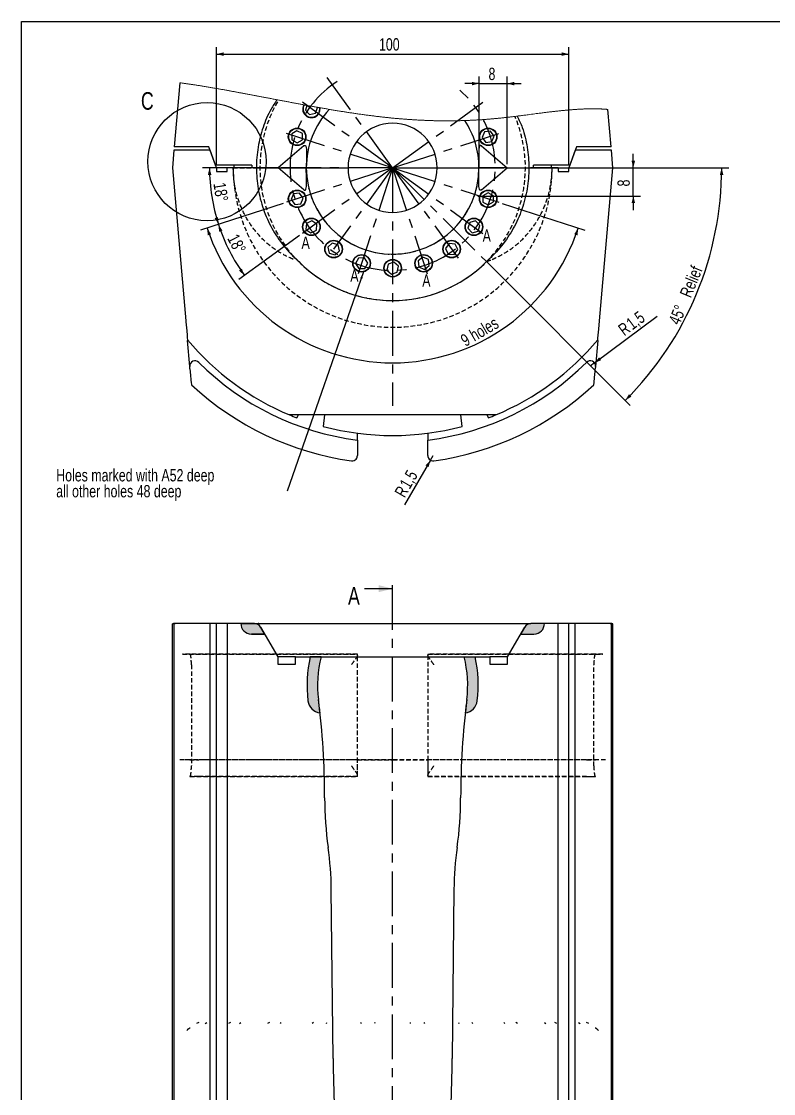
# Model space of a CAD drawing. Header units: millimetres. Extents: x 8 to 832, y 8 to 585.
# Drawn here: x 8 to 221.4, y 280.6 to 585 of the extents above; entities that cross this region are included whole.
import ezdxf

# ---------------------------------------------------------------- set-up
doc = ezdxf.new("R2010")
doc.units = ezdxf.units.MM
doc.header["$PDSIZE"] = -1
doc.linetypes.add('CENTERX2', pattern=[20.32, 12.7, -2.54, 2.54, -2.54])
doc.linetypes.add('HIDDEN', pattern=[1.905, 1.27, -0.635])
for name, color, linetype in [('CENTERLINE', 4, 'CENTERX2'), ('DETAIL', 3, 'Continuous'), ('DIMENSIONS', 2, 'Continuous'), ('HATCH', 3, 'Continuous'), ('HIDDEN', 3, 'HIDDEN'), ('TEXT', 2, 'Continuous')]:
    doc.layers.add(name, color=color, linetype=linetype)
doc.layers.add('OUTLINE', color=7, linetype='Continuous', lineweight=25)
doc.styles.add('SLDTEXTSTYLE0', font='TXT', dxfattribs={"width": 0.75})
doc.dimstyles.new('SLDDIMSTYLE0', dxfattribs={"dimtxt": 3.5, "dimasz": 2, "dimexe": 0, "dimexo": 0.0625, "dimgap": 0.875, "dimtad": 1, "dimrnd": 1e-09, "dimzin": 12, "dimdsep": 46, "dimtxsty": 'SLDTEXTSTYLE0', "dimsah": 1, "dimcen": 0.09, "dimadec": 0, "dimazin": 3, "dimtfac": 1, "dimtmove": 0, "dimatfit": 0, "dimfxl": 0, "dimfrac": 2, "dimtolj": 1, "dimtzin": 12, "dimarcsym": 0})
doc.dimstyles.new('SLDDIMSTYLE14', dxfattribs={"dimtxt": 3.5, "dimasz": 2, "dimexe": 0, "dimexo": 0.0625, "dimgap": 0.875, "dimtad": 1, "dimdec": 4, "dimzin": 12, "dimdsep": 46, "dimtxsty": 'SLDTEXTSTYLE0', "dimsah": 1, "dimcen": 0.09, "dimazin": 3, "dimtfac": 1, "dimtofl": 0, "dimtmove": 0, "dimatfit": 3, "dimfxl": 0, "dimfrac": 2, "dimtolj": 1, "dimtzin": 12, "dimarcsym": 0})
doc.dimstyles.new('SLDDIMSTYLE2', dxfattribs={"dimtxt": 3.5, "dimasz": 2, "dimexe": 0, "dimexo": 0.0625, "dimgap": 0.875, "dimtad": 1, "dimrnd": 1e-09, "dimzin": 12, "dimdsep": 46, "dimtxsty": 'SLDTEXTSTYLE0', "dimsah": 1, "dimcen": 0.09, "dimadec": 0, "dimazin": 3, "dimtfac": 1, "dimtofl": 0, "dimtmove": 0, "dimatfit": 3, "dimfxl": 0, "dimfrac": 2, "dimtolj": 1, "dimtzin": 12, "dimarcsym": 0})
doc.dimstyles.new('SLDDIMSTYLE21', dxfattribs={"dimtxt": 0.18, "dimasz": 2, "dimexe": 0, "dimexo": 0.0625, "dimgap": 0, "dimtad": 0, "dimtih": 1, "dimtoh": 1, "dimdec": 0, "dimrnd": 1e-09, "dimzin": 0, "dimdsep": 46, "dimtxsty": 'Standard', "dimsah": 1, "dimcen": 0.09, "dimadec": 0, "dimazin": 0, "dimtfac": 2, "dimtdec": 0, "dimtofl": 0, "dimtmove": 0, "dimatfit": 3, "dimfxl": 0, "dimfrac": 2, "dimtolj": 1, "dimtzin": 0, "dimarcsym": 0})
doc.dimstyles.new('SLDDIMSTYLE22', dxfattribs={"dimtxt": 3.5, "dimasz": 2, "dimexe": 0, "dimexo": 0.0625, "dimgap": 0.875, "dimtad": 1, "dimdec": 1, "dimrnd": 1e-09, "dimzin": 12, "dimdsep": 46, "dimtxsty": 'SLDTEXTSTYLE0', "dimsah": 1, "dimcen": 0, "dimadec": 0, "dimazin": 3, "dimtfac": 1, "dimtdec": 1, "dimtofl": 0, "dimtmove": 0, "dimatfit": 3, "dimfxl": 0, "dimfrac": 2, "dimtolj": 1, "dimtzin": 12, "dimarcsym": 0})

# ---------------------------------------------------------------- blocks, each defined once
blk = doc.blocks.new('SW_NOTE_0_8')
at = {"layer": 'TEXT', "color": 0, "char_height": 3.5, "attachment_point": 1, "style": 'SLDTEXTSTYLE0'}
for s, insert in [('Holes marked with A52 deep', (-65.54, 6.29)), ('all other holes 48 deep', (-65.54, 1.77))]:
    blk.add_mtext(s, dxfattribs=dict(at, insert=insert))
blk = doc.blocks.new('_D_76')
at = {"layer": 'DIMENSIONS'}
for p, q in [((80.66, 543.44), (59.36, 543.44)), ((82.26, 533.34), (62, 526.76))]:
    blk.add_line(p, q, dxfattribs=at)
blk.add_arc((113.34, 543.44), 51.98, 180, 198, dxfattribs=at)
for points in [[(61.36, 543.44), (60.9, 541.43), (61.9, 541.45)], [(63.9, 527.38), (63.8, 529.44), (62.84, 529.15)]]:
    blk.add_solid(points, dxfattribs=at)
at = {"layer": 'DIMENSIONS', "insert": (65.9, 539.49), "char_height": 3.5, "attachment_point": 1, "rotation": 279, "style": 'SLDTEXTSTYLE0'}
blk.add_mtext('18°', dxfattribs=at)
blk = doc.blocks.new('_D_77')
at = {"layer": 'DIMENSIONS'}
for p, q in [((82.26, 533.34), (62, 526.76)), ((86.9, 524.24), (69.67, 511.71))]:
    blk.add_line(p, q, dxfattribs=at)
blk.add_arc((113.34, 543.44), 51.98, 198, 216, dxfattribs=at)
for points in [[(63.9, 527.38), (64.08, 525.32), (65.03, 525.65)], [(71.28, 512.89), (70.55, 514.82), (69.73, 514.24)]]:
    blk.add_solid(points, dxfattribs=at)
at = {"layer": 'DIMENSIONS', "insert": (69.45, 525.03), "char_height": 3.5, "attachment_point": 1, "rotation": 297, "style": 'SLDTEXTSTYLE0'}
blk.add_mtext('18°', dxfattribs=at)
blk = doc.blocks.new('_D_78')
at = {"layer": 'DIMENSIONS'}
for p, q in [((82.26, 533.34), (58.79, 525.72)), ((144.41, 533.34), (167.88, 525.72))]:
    blk.add_line(p, q, dxfattribs=at)
blk.add_arc((113.34, 543.44), 55.36, 198, 342, dxfattribs=at)
for points in [[(60.69, 526.33), (60.87, 524.28), (61.81, 524.61)], [(165.98, 526.33), (164.86, 524.61), (165.8, 524.28)]]:
    blk.add_solid(points, dxfattribs=at)
at = {"layer": 'DIMENSIONS', "insert": (132.24, 495.6), "char_height": 3.5, "attachment_point": 1, "rotation": 30.263, "style": 'SLDTEXTSTYLE0'}
blk.add_mtext('9 holes', dxfattribs=at)
blk = doc.blocks.new('_D_79')
at = {"layer": 'DIMENSIONS'}
for p, q in [((145.84, 543.44), (208.71, 543.44)), ((140.68, 516.1), (180.77, 476))]:
    blk.add_line(p, q, dxfattribs=at)
blk.add_arc((113.34, 543.44), 93.37, 315, 0, dxfattribs=at)
for points in [[(206.71, 543.44), (206.19, 541.45), (207.19, 541.43)], [(179.36, 477.42), (181.11, 478.5), (180.4, 479.2)]]:
    blk.add_solid(points, dxfattribs=at)
at = {"layer": 'DIMENSIONS', "char_height": 3.5, "attachment_point": 1, "rotation": 67.5, "style": 'SLDTEXTSTYLE0'}
for s, insert in [('Relief', (194.69, 507.65)), ('45°', (191.5, 499.94))]:
    blk.add_mtext(s, dxfattribs=dict(at, insert=insert))
blk = doc.blocks.new('_D_80')
at = {"layer": 'DIMENSIONS'}
for p, q in [((181.63, 543.44), (181.63, 547.44)), ((145.84, 543.44), (183.63, 543.44)), ((181.63, 535.44), (181.63, 543.44)), ((137.49, 535.44), (183.63, 535.44)), ((181.63, 535.44), (181.63, 531.44))]:
    blk.add_line(p, q, dxfattribs=at)
for points in [[(181.63, 543.44), (182.13, 545.44), (181.13, 545.44)], [(181.63, 535.44), (181.13, 533.44), (182.13, 533.44)]]:
    blk.add_solid(points, dxfattribs=at)
at = {"layer": 'DIMENSIONS', "insert": (177.12, 538.15), "char_height": 3.5, "attachment_point": 1, "rotation": 90, "style": 'SLDTEXTSTYLE0'}
blk.add_mtext('8', dxfattribs=at)
blk = doc.blocks.new('_D_81')
at = {"layer": 'DIMENSIONS'}
for q in [(116.74, 447.72), (124.84, 461.75)]:
    blk.add_line((124.09, 460.45), q, dxfattribs=at)
blk.add_solid([(124.09, 460.45), (122.65, 458.96), (123.52, 458.46)], dxfattribs=at)
at = {"layer": 'DIMENSIONS', "char_height": 3.5, "attachment_point": 1, "rotation": 60, "style": 'SLDTEXTSTYLE0'}
for s, insert in [('1,5', (115.12, 453.76)), ('R', (113.71, 451.3))]:
    blk.add_mtext(s, dxfattribs=dict(at, insert=insert))
blk = doc.blocks.new('_D_82')
at = {"layer": 'DIMENSIONS'}
for q in [(188.38, 501.29), (169.4, 487.15)]:
    blk.add_line((170.61, 488.05), q, dxfattribs=at)
blk.add_solid([(170.61, 488.05), (172.51, 488.84), (171.91, 489.64)], dxfattribs=at)
at = {"layer": 'DIMENSIONS', "char_height": 3.5, "attachment_point": 1, "rotation": 36.6893, "style": 'SLDTEXTSTYLE0'}
for s, insert in [('1,5', (179.25, 500.07)), ('R', (176.97, 498.38))]:
    blk.add_mtext(s, dxfattribs=dict(at, insert=insert))
blk = doc.blocks.new('_D_83')
at = {"layer": 'DIMENSIONS'}
for p, q in [((63.34, 544.44), (63.34, 577.72)), ((63.34, 575.72), (163.34, 575.72)), ((163.34, 544.44), (163.34, 577.72))]:
    blk.add_line(p, q, dxfattribs=at)
for points in [[(63.34, 575.72), (65.34, 575.22), (65.34, 576.22)], [(163.34, 575.72), (161.34, 576.22), (161.34, 575.22)]]:
    blk.add_solid(points, dxfattribs=at)
at = {"layer": 'DIMENSIONS', "insert": (109.46, 580.23), "char_height": 3.5, "attachment_point": 1, "style": 'SLDTEXTSTYLE0'}
blk.add_mtext('100', dxfattribs=at)
blk = doc.blocks.new('_D_84')
at = {"layer": 'DIMENSIONS'}
for p, q in [((137.84, 544.44), (137.84, 569.35)), ((145.84, 544.44), (145.84, 569.35)), ((137.84, 567.35), (133.84, 567.35)), ((137.84, 567.35), (145.84, 567.35)), ((145.84, 567.35), (149.84, 567.35))]:
    blk.add_line(p, q, dxfattribs=at)
for points in [[(137.84, 567.35), (135.84, 567.85), (135.84, 566.85)], [(145.84, 567.35), (147.84, 566.85), (147.84, 567.85)]]:
    blk.add_solid(points, dxfattribs=at)
at = {"layer": 'DIMENSIONS', "insert": (140.54, 571.86), "char_height": 3.5, "attachment_point": 1, "style": 'SLDTEXTSTYLE0'}
blk.add_mtext('8', dxfattribs=at)

msp = doc.modelspace()

# ---------------------------------------------------------------- hatches: boundary and pattern name
at = {"layer": 'HATCH'}
h = msp.add_hatch(color=256, dxfattribs=at)
edge = h.paths.add_edge_path(flags=0)
edge.add_arc((74.09557, 412.06771), 2, 30, 90)
edge.add_line((74.09557, 414.06771), (70.25027, 414.06771))
edge.add_arc((73.25027, 414.06771), 3, 180, 270)
edge.add_line((73.25027, 411.06771), (76.98232, 411.06771))
edge.add_line((76.98232, 411.06771), (75.82762, 413.06771))
h = msp.add_hatch(color=256, dxfattribs=at)
edge = h.paths.add_edge_path(flags=0)
edge.add_arc((152.57463, 412.06771), 2, 90, 150)
edge.add_line((150.84257, 413.06771), (149.68787, 411.06771))
edge.add_line((149.68787, 411.06771), (153.41993, 411.06771))
edge.add_arc((153.41993, 414.06771), 3, 270, 360)
edge.add_line((156.41993, 414.06771), (152.57463, 414.06771))
h = msp.add_hatch(color=256, dxfattribs=at)
edge = h.paths.add_edge_path(flags=0)
edge.add_arc((93.28023, 392.64554), 4, 187.1526687, 262.1825736)
edge.add_arc((-130.4649, 364.56771), 224.5, 6.166407, 7.1526687)
edge.add_arc((124.5351, 396.56771), 32.5, 165.7499673, 187.1526687, ccw=False)
edge.add_line((93.0351, 404.56771), (89.94825, 404.56771))
edge.add_arc((124.5351, 396.56771), 35.5, 166.9764155, 187.1526687)
h = msp.add_hatch(color=256, dxfattribs=at)
edge = h.paths.add_edge_path(flags=0)
edge.add_arc((133.38996, 392.64554), 4, 277.8174264, 352.8473313)
edge.add_arc((102.1351, 396.56771), 35.5, 352.8473313, 373.0235845)
edge.add_line((136.72194, 404.56771), (133.6351, 404.56771))
edge.add_arc((102.1351, 396.56771), 32.5, -7.1526687, 14.2500327, ccw=False)
edge.add_arc((357.1351, 364.56771), 224.5, 172.8473313, 173.833593)

# ---------------------------------------------------------------- linework, layer by layer
at = {"color": 7, "linetype": 'Continuous', "lineweight": 18, "flags": 128}
msp.add_lwpolyline([(174.38419, 560.02409), (174.26929, 560.03419), (174.15418, 560.04397), (174.03885, 560.05343), (173.92332, 560.06258), (173.80758, 560.07142), (173.69163, 560.07994), (173.58212, 560.0877), (173.47242, 560.09518), (173.36255, 560.10239), (173.25249, 560.10933), (173.14226, 560.11599), (173.03185, 560.1224), (172.92126, 560.12853), (172.8105, 560.1344), (172.69956, 560.14001), (172.58845, 560.14536), (172.47916, 560.15036), (172.3697, 560.15511), (172.26007, 560.15962), (172.15028, 560.16387), (172.03833, 560.16796), (171.92622, 560.17179), (171.81394, 560.17537), (171.70149, 560.17871), (171.58888, 560.18179), (171.47812, 560.18459), (171.36721, 560.18714), (171.25614, 560.18947), (171.14492, 560.19156), (171.01231, 560.19374), (170.87949, 560.1956), (170.74646, 560.19715), (170.61321, 560.19836), (170.47976, 560.19927), (170.3461, 560.19985), (170.21831, 560.20012), (170.09035, 560.20011), (169.9622, 560.19982), (169.83386, 560.19924), (169.70535, 560.1984), (169.57665, 560.19727), (169.44778, 560.19588), (169.31872, 560.19422), (169.18334, 560.19219), (169.04776, 560.18987), (168.91199, 560.18726), (168.77603, 560.18437), (168.63989, 560.18119), (168.50356, 560.17773), (168.36705, 560.17399), (168.23037, 560.16998), (168.09349, 560.16569), (167.95645, 560.16113), (167.81922, 560.15631), (167.68183, 560.15121), (167.55212, 560.14617), (167.42227, 560.1409), (167.29226, 560.13539), (167.16211, 560.12966), (167.03181, 560.1237), (166.88086, 560.11653), (166.72972, 560.10906), (166.57839, 560.10129), (166.42687, 560.09324), (166.27517, 560.0849), (166.12328, 560.07627), (165.97121, 560.06737), (165.80372, 560.05726), (165.63602, 560.04681), (165.4681, 560.03604), (165.29998, 560.02494), (165.13165, 560.01353), (164.96313, 560.0018), (164.7944, 559.98977), (164.62547, 559.97743), (164.45635, 559.96479), (164.28703, 559.95185), (164.12056, 559.93886), (163.95391, 559.92559), (163.78708, 559.91205), (163.62009, 559.89824), (163.44988, 559.8839), (163.2795, 559.86929), (163.10894, 559.85442), (162.93822, 559.83928), (162.76734, 559.82389), (162.59934, 559.80852), (162.4312, 559.79292), (162.26291, 559.77707), (162.09447, 559.761), (161.89375, 559.74156), (161.69284, 559.72181), (161.49173, 559.70175), (161.29043, 559.68138), (161.08895, 559.66072), (160.88728, 559.63977), (160.66756, 559.61665), (160.44764, 559.59319), (160.22752, 559.56942), (160.00721, 559.54535), (159.78672, 559.52097), (159.56999, 559.49675), (159.3531, 559.47225), (159.13604, 559.44749), (158.91883, 559.42248), (158.69703, 559.3967), (158.47509, 559.37068), (158.253, 559.34441), (158.03078, 559.31792), (157.80842, 559.2912), (157.58594, 559.26428), (157.36335, 559.23715), (157.10352, 559.20525), (156.84354, 559.17311), (156.58343, 559.14072), (156.3232, 559.10812), (156.06285, 559.07531), (155.8024, 559.04231), (155.49533, 559.00318), (155.18814, 558.96383), (154.88085, 558.92428), (154.57348, 558.88454), (154.10766, 558.82405), (153.64173, 558.76329), (153.17577, 558.70233), (152.70983, 558.64125), (152.24396, 558.58014), (151.77822, 558.51907), (151.46466, 558.47801), (151.1512, 558.43703), (150.83786, 558.39616), (150.52465, 558.35543), (150.21159, 558.31484), (149.89871, 558.27444), (149.586, 558.23425), (149.29166, 558.1966), (148.99751, 558.15917), (148.70357, 558.12199), (148.43732, 558.08852), (148.17125, 558.05528), (147.90539, 558.0223), (147.63975, 557.98957), (147.37433, 557.95713), (147.16595, 557.93184), (146.95772, 557.90675), (146.74965, 557.88185), (146.54174, 557.85716), (146.334, 557.83268), (146.12642, 557.80842), (145.91903, 557.78438), (145.71181, 557.76058), (145.50479, 557.73703), (145.29795, 557.71372), (145.095, 557.69108), (144.89224, 557.66869), (144.68969, 557.64656), (144.48734, 557.62471), (144.28152, 557.60274), (144.07593, 557.58106), (143.87057, 557.55969), (143.66544, 557.53862), (143.46054, 557.51786), (143.25952, 557.49777), (143.05873, 557.47798), (142.85815, 557.45848), (142.6578, 557.43928), (142.45358, 557.41999), (142.24958, 557.401), (142.04581, 557.38232), (141.84227, 557.36393), (141.63895, 557.34586), (141.43584, 557.32808), (141.23296, 557.3106), (141.03074, 557.29347), (140.82873, 557.27662), (140.62694, 557.26008), (140.42536, 557.24383), (140.224, 557.22788), (140.02643, 557.2125), (139.82907, 557.19741), (139.63191, 557.18259), (139.43495, 557.16806), (139.23418, 557.15352), (139.03361, 557.13928), (138.83325, 557.12532), (138.63309, 557.11166), (138.43314, 557.09828), (138.23338, 557.0852), (138.03383, 557.0724), (137.83448, 557.05989), (137.63532, 557.04766), (137.43636, 557.03572), (137.23759, 557.02407), (137.03902, 557.0127), (136.84064, 557.00161), (136.64245, 556.99081), (136.46095, 556.98115), (136.2796, 556.97173), (136.09841, 556.96254), (135.91738, 556.95359), (135.73651, 556.94488), (135.55579, 556.93639), (135.35795, 556.92736), (135.16029, 556.91861), (134.96282, 556.91014), (134.76553, 556.90195), (134.56842, 556.89403), (134.375, 556.88652), (134.18175, 556.87928), (133.98868, 556.8723), (133.79577, 556.86558), (133.6057, 556.85921), (133.41579, 556.8531), (133.22605, 556.84724), (133.03646, 556.84164), (132.84703, 556.83629), (132.65776, 556.83119), (132.47945, 556.82661), (132.30128, 556.82225), (132.12324, 556.81812), (131.94534, 556.8142), (131.76758, 556.81051), (131.56934, 556.80665), (131.37127, 556.80306), (131.17336, 556.79974), (130.97562, 556.79669), (130.77804, 556.79392), (130.58061, 556.79141), (130.38335, 556.78917), (130.18625, 556.7872), (129.9893, 556.7855), (129.79251, 556.78407), (129.59587, 556.7829), (129.39939, 556.78199), (129.20305, 556.78135), (129.00687, 556.78096), (128.81084, 556.78085), (128.61495, 556.78099), (128.4099, 556.78142), (128.205, 556.78213), (128.00026, 556.78313), (127.79567, 556.7844), (127.59124, 556.78596), (127.38696, 556.7878), (127.16429, 556.79013), (126.94179, 556.79279), (126.71947, 556.79577), (126.49733, 556.79909), (126.27535, 556.80273), (126.05355, 556.8067), (125.83192, 556.811), (125.6289, 556.81522), (125.42602, 556.81971), (125.22327, 556.82447), (125.02066, 556.8295), (124.81819, 556.8348), (124.61585, 556.84037), (124.41364, 556.8462), (124.21156, 556.85229), (124.0096, 556.85865), (123.80777, 556.86527), (123.60607, 556.87216), (123.40449, 556.8793), (123.16707, 556.88806), (122.92982, 556.89717), (122.69273, 556.90664), (122.4558, 556.91647), (122.23664, 556.92588), (122.01761, 556.9356), (121.79872, 556.94561), (121.57995, 556.95593), (121.36131, 556.96654), (121.1428, 556.97745), (120.92442, 556.98866), (120.68433, 557.00133), (120.4444, 557.01435), (120.2046, 557.02773), (119.96495, 557.04146), (119.72543, 557.05553), (119.48605, 557.06996), (119.24681, 557.08473), (119.00769, 557.09984), (118.7687, 557.1153), (118.52983, 557.1311), (118.29535, 557.14695), (118.06099, 557.16312), (117.82674, 557.17962), (117.59259, 557.19644), (117.35431, 557.21389), (117.11613, 557.23168), (116.87805, 557.24979), (116.64009, 557.26823), (116.40222, 557.287), (116.1687, 557.30575), (115.93527, 557.3248), (115.70193, 557.34417), (115.46868, 557.36385), (115.23075, 557.38424), (114.99291, 557.40495), (114.75516, 557.42597), (114.51749, 557.44731), (114.27989, 557.46896), (114.04237, 557.49091), (113.80493, 557.51318), (113.55372, 557.53708), (113.30259, 557.56132), (113.05152, 557.58589), (112.80053, 557.61081), (112.54961, 557.63606), (112.29874, 557.66164), (112.06227, 557.68606), (111.82585, 557.71078), (111.58948, 557.73579), (111.35315, 557.76108), (111.11687, 557.78667), (110.88063, 557.81253), (110.64442, 557.83869), (110.40825, 557.86512), (110.17211, 557.89183), (109.93601, 557.91883), (109.70414, 557.94561), (109.4723, 557.97265), (109.24048, 557.99996), (109.00868, 558.02753), (108.74529, 558.05918), (108.48192, 558.09116), (108.21856, 558.12348), (107.95521, 558.15612), (107.69187, 558.18909), (107.42853, 558.22238), (107.1652, 558.256), (106.90185, 558.28993), (106.62596, 558.32582), (106.35006, 558.36206), (106.07414, 558.39864), (105.7982, 558.43556), (105.52223, 558.47282), (105.24623, 558.51041), (104.94511, 558.55179), (104.64394, 558.59357), (104.34271, 558.63574), (104.04144, 558.67829), (103.7401, 558.72122), (103.43869, 558.76452), (103.13721, 558.8082), (102.86078, 558.84857), (102.58429, 558.88924), (102.30772, 558.93022), (102.03107, 558.9715), (101.75434, 559.01308), (101.47753, 559.05496), (101.20062, 559.09713), (100.92362, 559.13959), (100.64652, 559.18234), (100.36931, 559.22538), (100.092, 559.26869), (99.81458, 559.3123), (99.5529, 559.35366), (99.29112, 559.39527), (99.02923, 559.43712), (98.76722, 559.47921), (98.5051, 559.52153), (98.21199, 559.56912), (97.91873, 559.61699), (97.62531, 559.66516), (97.33173, 559.71361), (97.03797, 559.76234), (96.74404, 559.81134), (96.46674, 559.8578), (96.18928, 559.9045), (95.91165, 559.95143), (95.63384, 559.99861), (95.35586, 560.04601), (95.06172, 560.09639), (94.76737, 560.14703), (94.4728, 560.19792), (94.17803, 560.24905), (93.88303, 560.30043), (93.5878, 560.35205), (93.30678, 560.40138), (93.02554, 560.45091), (92.74409, 560.50066), (92.62185, 560.52232), (92.38388, 560.56457), (92.14576, 560.60697), (91.90747, 560.64951), (91.6379, 560.69777), (91.36813, 560.7462), (91.09813, 560.79482), (90.82791, 560.84361), (90.55746, 560.89258), (90.28678, 560.94171), (90.03136, 560.98818), (89.77572, 561.03481), (89.51986, 561.08158), (89.26379, 561.12849), (89.0075, 561.17555), (88.73496, 561.22569), (88.46217, 561.27599), (88.18911, 561.32644), (88.10799, 561.34145), (87.84537, 561.39009), (87.5825, 561.43887), (87.31938, 561.48779), (87.05601, 561.53683), (86.79238, 561.58601), (86.5332, 561.63442), (86.27377, 561.68296), (86.01408, 561.73162), (85.75413, 561.78039), (85.48861, 561.83028), (85.22281, 561.88028), (84.95672, 561.9304), (84.69035, 561.98063), (84.4237, 562.03097), (84.15675, 562.08142), (83.88951, 562.13197), (83.62197, 562.18263), (83.35413, 562.23339), (83.08599, 562.28425), (82.81754, 562.33521), (82.54878, 562.38626), (82.2797, 562.4374), (82.01031, 562.48864), (81.76309, 562.53568), (81.51559, 562.5828), (81.26783, 562.62999), (81.01978, 562.67725), (80.77146, 562.72457), (80.52285, 562.77197), (80.2533, 562.82337), (79.98341, 562.87484), (79.71318, 562.92638), (79.44261, 562.97799), (79.16837, 563.03031), (78.89378, 563.08269), (78.61882, 563.13513), (78.3435, 563.18764), (78.06782, 563.24021), (77.79669, 563.2919), (77.52521, 563.34364), (77.25336, 563.39543), (76.98114, 563.44728), (76.73778, 563.4936), (76.49411, 563.53997), (76.25015, 563.58637), (76.00589, 563.63281), (75.76132, 563.67927), (75.51645, 563.72577), (75.27127, 563.7723), (75.02577, 563.81886), (74.77997, 563.86544), (74.53385, 563.91205), (74.28741, 563.95868), (74.04065, 564.00533), (73.79357, 564.05201), (73.54617, 564.0987), (73.29843, 564.14541), (73.05038, 564.19214), (72.79015, 564.2411), (72.52956, 564.29009), (72.26859, 564.33908), (72.00726, 564.38809), (71.74556, 564.43711), (71.48348, 564.48613), (71.25902, 564.52806), (71.0343, 564.57), (70.80929, 564.61194), (70.58399, 564.65388), (70.35842, 564.69582), (70.1366, 564.73701), (69.9145, 564.7782), (69.69212, 564.81939), (69.46946, 564.86057), (69.24197, 564.90259), (69.01418, 564.9446), (68.7861, 564.98661), (68.55773, 565.02861), (68.32905, 565.07059), (68.10007, 565.11257), (67.87079, 565.15454), (67.64121, 565.19649), (67.41132, 565.23843), (67.18112, 565.28036), (66.95062, 565.32227), (66.7198, 565.36416), (66.48868, 565.40604), (66.25724, 565.4479), (66.00229, 565.49392), (65.74695, 565.53991), (65.49124, 565.58588), (65.23513, 565.63182), (64.97864, 565.67773), (64.74565, 565.71934), (64.51235, 565.76091), (64.27875, 565.80244), (64.04488, 565.84391), (63.81073, 565.88532), (63.5805, 565.92592), (63.35003, 565.96645), (63.11932, 566.0069), (62.88839, 566.04725), (62.61318, 566.09517), (62.33767, 566.14294), (62.06189, 566.19055), (61.78585, 566.23799), (61.50955, 566.28524), (61.23303, 566.3323), (60.95628, 566.37915), (60.67934, 566.42577), (60.4022, 566.47216), (60.1249, 566.51831), (59.84744, 566.56419), (59.56984, 566.60981), (59.30799, 566.65256), (59.04604, 566.69505), (58.784, 566.73727), (58.5219, 566.77921), (58.25973, 566.82085), (58.02135, 566.85845), (57.78295, 566.89579), (57.54452, 566.93287), (57.3061, 566.96967), (57.06766, 567.00619), (56.82924, 567.04242), (56.59084, 567.07836), (56.37233, 567.11103), (56.15385, 567.14345), (55.93541, 567.1756), (55.71702, 567.20747), (55.49868, 567.23907), (55.28041, 567.27038), (55.0622, 567.3014), (54.84407, 567.33212), (54.62603, 567.36255), (54.40807, 567.39266), (54.19022, 567.42246), (53.97247, 567.45194), (53.76727, 567.47944), (53.56218, 567.50664), (53.35721, 567.53354), (53.15235, 567.56014), (52.94762, 567.58642)], dxfattribs=at)
at = {"color": 7, "linetype": 'Continuous', "lineweight": 0}
msp.add_point((136.49217, 535.44023), dxfattribs=at)
at = {"layer": 'CENTERLINE'}
for p, q in [((113.3351, 543.44023), (94.7181, 569.06433)), ((113.3351, 543.44023), (87.711, 562.05723)), ((113.3351, 543.44023), (138.9592, 562.05723)), ((113.3351, 543.44023), (83.21216, 553.22777)), ((113.3351, 543.44023), (143.45803, 553.22777)), ((113.3351, 543.44023), (81.66197, 543.44023)), ((113.3351, 543.44023), (83.21216, 533.6527)), ((113.3351, 543.44023), (87.711, 524.82323)), ((113.3351, 543.44023), (96.58322, 520.38325)), ((113.3351, 543.44023), (103.54756, 513.3173)), ((113.3351, 543.44023), (144.84087, 543.44023)), ((113.3351, 543.44023), (143.45803, 533.6527)), ((113.3351, 543.44023), (138.9592, 524.82323)), ((113.3351, 543.44023), (131.9521, 517.81613)), ((113.3351, 543.44023), (123.12263, 513.3173)), ((113.3351, 543.44023), (113.3351, 475.8448)), ((113.3351, 543.44023), (113.3351, 541.13682)), ((113.3351, 543.44023), (139.96827, 516.80706)), ((139.96827, 516.80706), (160.50341, 496.27192)), ((113.3351, 168.43197), (113.3351, 425.96485))]:
    msp.add_line(p, q, dxfattribs=at)
at = {"layer": 'CENTERLINE', "linetype": 'Continuous'}
msp.add_line((105.3351, 423.96485), (113.3351, 423.96485), dxfattribs=at)
at = {"layer": 'CENTERLINE'}
msp.add_arc((113.3351, 543.44023), 29.11735, 122.7808615, 49.0959538, dxfattribs=at)
msp.add_solid([(113.3351, 423.96485), (109.3351, 424.96485), (109.3351, 422.96485)], dxfattribs=at)
at = {"layer": 'DETAIL'}
msp.add_circle((60.66122, 545.20258), 16.76576, dxfattribs=at)
at = {"layer": 'HIDDEN'}
for p, q in [((68.0851, 543.44023), (74.6701, 543.44023)), ((152.0001, 543.44023), (158.5851, 543.44023)), ((53.68175, 405.36771), (103.3351, 405.36771)), ((55.82552, 405.36771), (53.68175, 405.36771)), ((103.3351, 405.36771), (55.82552, 405.36771)), ((103.3351, 370.96609), (103.3351, 405.06934)), ((123.3351, 405.36771), (172.98845, 405.36771)), ((170.84468, 405.36771), (123.3351, 405.36771)), ((123.3351, 405.06934), (123.3351, 370.96609)), ((172.98845, 405.36771), (170.84468, 405.36771)), ((56.22425, 402.36772), (56.22425, 373.66771)), ((170.44595, 373.66771), (170.44595, 402.36772)), ((55.77123, 375.36771), (52.92147, 375.36771)), ((113.3351, 375.36771), (52.92147, 375.36771)), ((55.77123, 375.36771), (58.3241, 375.36771)), ((103.3351, 375.36771), (58.3241, 375.36771)), ((103.3351, 370.66772), (103.3351, 375.36771)), ((103.3351, 375.36771), (113.3351, 375.36771)), ((173.74872, 375.36771), (113.3351, 375.36771)), ((113.3351, 375.36771), (123.3351, 375.36771)), ((123.3351, 375.36771), (123.3351, 370.66772)), ((168.3461, 375.36771), (123.3351, 375.36771)), ((168.3461, 375.36771), (170.89897, 375.36771)), ((173.74872, 375.36771), (170.89897, 375.36771)), ((58.3241, 370.66772), (55.76552, 370.66772)), ((55.82552, 370.66772), (55.77123, 370.66772)), ((55.82552, 370.66772), (103.3351, 370.66772)), ((103.3351, 370.66772), (58.3241, 370.66772)), ((168.3461, 370.66772), (123.3351, 370.66772)), ((123.3351, 370.66772), (170.84468, 370.66772)), ((168.3461, 370.66772), (170.90468, 370.66772)), ((170.89897, 370.66772), (170.84468, 370.66772)), ((58.31748, 300.79195), (57.65521, 300.54306)), ((60.13216, 300.54306), (60.61725, 300.79195)), ((67.32778, 300.79195), (66.74128, 300.54306)), ((69.87292, 300.54306), (70.2354, 300.79195)), ((78.34881, 300.79195), (77.86372, 300.54306)), ((81.51319, 300.54306), (81.73721, 300.79195)), ((90.89891, 300.79195), (90.53643, 300.54306)), ((94.54422, 300.54306), (94.62, 300.79195)), ((104.42958, 300.79195), (104.20555, 300.54306)), ((108.39651, 300.54306), (108.32073, 300.79195)), ((118.34946, 300.79195), (118.27368, 300.54306)), ((122.46464, 300.54306), (122.24062, 300.79195)), ((132.05019, 300.79195), (132.12597, 300.54306)), ((136.13376, 300.54306), (135.77129, 300.79195)), ((144.93298, 300.79195), (145.15701, 300.54306)), ((148.80647, 300.54306), (148.32139, 300.79195)), ((156.4348, 300.79195), (156.79727, 300.54306)), ((159.92892, 300.54306), (159.34242, 300.79195)), ((166.05295, 300.79195), (166.53804, 300.54306)), ((169.01499, 300.54306), (168.35271, 300.79195))]:
    msp.add_line(p, q, dxfattribs=at)
for centre, radius, start, end in [((113.3351, 543.44023), 37.665, 150.2139136, 226.8265224), ((113.3351, 543.44023), 37.665, 315, 22.5607374), ((113.3351, 543.44023), 45.25, 180.0000029, 359.9999971), ((113.3351, 543.44023), 24.5, 180.0000022, 359.9999978), ((131.25104, 542.03024), 26.68706, 289.0653447, 295.5095898), ((113.3351, 543.44024), 37.665, 225.0000049, 314.9999951)]:
    msp.add_arc(centre, radius, start, end, dxfattribs=at)
for points, knots in [([(85.06012, 517.43566), (83.58422, 518.15483), (80.62192, 519.59828), (76.83392, 522.66461), (73.67013, 526.22608), (71.1688, 530.19835), (69.3692, 534.55513), (68.27489, 539.01905), (68.14618, 542.0173), (68.0851, 543.44023)], [0, 0, 0, 0, 0.149521751, 0.300106307, 0.441283359, 0.583093878, 0.726480947, 0.870191253, 1, 1, 1, 1]), ([(141.61008, 517.43566), (143.08598, 518.15483), (146.04827, 519.59828), (149.83628, 522.66461), (153.00007, 526.22608), (155.50139, 530.19835), (157.301, 534.55513), (158.39531, 539.01905), (158.52402, 542.0173), (158.5851, 543.44023)], [0, 0, 0, 0, 0.149521745, 0.300106384, 0.441283356, 0.583093868, 0.726480932, 0.870191258, 1, 1, 1, 1]), ([(56.22425, 402.36772), (56.22391, 402.45995), (56.2227, 402.79134), (56.20469, 403.40486), (56.15272, 404.18178), (56.0527, 404.93595), (55.93559, 405.31809), (55.85325, 405.35521), (55.82552, 405.36771)], [0, 0, 0, 0, 0.04608614, 0.16557164, 0.316002901, 0.527633449, 0.840916172, 1, 1, 1, 1]), ([(103.3351, 405.06934), (103.31553, 404.9706), (103.27129, 404.74727), (102.92888, 404.18794), (102.36156, 403.3833), (101.88148, 402.72928), (101.62811, 402.37069), (101.62601, 402.36772)], [0, 0, 0, 0, 0.160339911, 0.36262841, 0.64738184, 0.997076786, 1, 1, 1, 1]), ([(103.3351, 405.06934), (103.3351, 405.1547), (103.3351, 405.32823), (103.3351, 405.35441), (103.3351, 405.36771)], [0, 0, 0, 0, 0.491895287, 1, 1, 1, 1]), ([(123.3351, 405.36771), (123.3351, 405.33818), (123.3351, 405.29899), (123.3351, 405.11471), (123.3351, 405.06934)], [0, 0, 0, 0, 0.753797238, 1, 1, 1, 1]), ([(125.04419, 402.36772), (125.04209, 402.37069), (124.78869, 402.72926), (124.30865, 403.3833), (123.74132, 404.18794), (123.39891, 404.74727), (123.35466, 404.9706), (123.3351, 405.06934)], [0, 0, 0, 0, 0.0029233564, 0.3526182733, 0.6373715477, 0.8396600299, 1, 1, 1, 1]), ([(170.84468, 405.36771), (170.79113, 405.32472), (170.69408, 405.24678), (170.57361, 404.65759), (170.49718, 403.92691), (170.45388, 403.15646), (170.44854, 402.62546), (170.44595, 402.36772)], [0, 0, 0, 0, 0.306233172, 0.555020642, 0.735761449, 0.871741701, 1, 1, 1, 1]), ([(55.82552, 370.66772), (55.87907, 370.71072), (55.97612, 370.78865), (56.09658, 371.37784), (56.17302, 372.10852), (56.21632, 372.87897), (56.22166, 373.40997), (56.22425, 373.66771)], [0, 0, 0, 0, 0.3062331786, 0.5550206047, 0.7357614157, 0.8717416986, 1, 1, 1, 1]), ([(101.62601, 373.66771), (101.62811, 373.66474), (101.88148, 373.30615), (102.36156, 372.65214), (102.92887, 371.84749), (103.27128, 371.28815), (103.31553, 371.06483), (103.3351, 370.96609)], [0, 0, 0, 0, 0.002923215, 0.352617471, 0.637372509, 0.839661075, 1, 1, 1, 1]), ([(123.3351, 370.96609), (123.35466, 371.06483), (123.39891, 371.28815), (123.74132, 371.84749), (124.30864, 372.65213), (124.78869, 373.30617), (125.04209, 373.66474), (125.04419, 373.66771)], [0, 0, 0, 0, 0.160338984, 0.362627533, 0.647382416, 0.997076643, 1, 1, 1, 1]), ([(170.44595, 373.66771), (170.44628, 373.57547), (170.44749, 373.24409), (170.46551, 372.63057), (170.51748, 371.85365), (170.61749, 371.09948), (170.73459, 370.71734), (170.81694, 370.68022), (170.84468, 370.66772)], [0, 0, 0, 0, 0.046086752, 0.165571651, 0.316002934, 0.527633376, 0.840916076, 1, 1, 1, 1]), ([(103.3351, 370.66772), (103.3351, 370.69725), (103.3351, 370.73643), (103.3351, 370.92072), (103.3351, 370.96609)], [0, 0, 0, 0, 0.7537955396, 1, 1, 1, 1]), ([(123.3351, 370.96609), (123.3351, 370.88073), (123.3351, 370.7072), (123.3351, 370.68102), (123.3351, 370.66772)], [0, 0, 0, 0, 0.4918957478, 1, 1, 1, 1]), ([(55.8565, 299.20449), (55.63472, 299.10478), (55.30508, 298.95657), (55.03637, 298.64157), (54.94844, 298.5385)], [0, 0, 0, 0, 0.6727875923, 1, 1, 1, 1]), ([(171.72175, 298.5385), (171.67047, 298.60003), (171.44299, 298.87298), (171.12685, 299.09535), (170.86028, 299.18825), (170.8137, 299.20449)], [0, 0, 0, 0, 0.193675522, 0.859119033, 1, 1, 1, 1])]:
    msp.add_open_spline(points, degree=3, knots=knots, dxfattribs=at)
at = {"layer": 'OUTLINE'}
for p, q in [((8, 585), (832, 585)), ((8, 8), (8, 585)), ((52.94762, 567.58642), (51.36003, 549.44023)), ((89.0075, 561.17555), (88.59226, 559.79476)), ((91.46516, 558.9308), (91.96397, 560.58947)), ((91.96397, 560.58947), (91.90747, 560.64951)), ((88.59226, 559.79476), (89.77931, 558.53344)), ((89.77931, 558.53344), (91.46516, 558.9308)), ((175.31016, 549.44023), (174.38419, 560.02409)), ((86.19182, 553.97885), (84.71127, 553.07998)), ((87.71054, 553.14608), (86.19182, 553.97885)), ((84.71127, 553.07998), (84.74943, 551.34835)), ((84.74943, 551.34835), (86.26815, 550.51559)), ((86.26815, 550.51559), (87.7487, 551.41445)), ((87.7487, 551.41445), (87.71054, 553.14608)), ((139.39151, 553.6257), (138.72205, 552.02826)), ((138.72205, 552.02826), (139.77075, 550.64977)), ((141.10966, 553.84466), (139.39151, 553.6257)), ((142.15837, 552.46618), (141.10966, 553.84466)), ((141.48891, 550.86873), (142.15837, 552.46618)), ((51.27254, 548.44023), (50.8351, 543.44023)), ((61.51525, 548.44023), (51.27254, 548.44023)), ((61.15128, 549.44023), (51.36003, 549.44023)), ((63.04392, 544.24023), (61.15128, 549.44023)), ((63.3351, 543.44023), (61.51525, 548.44023)), ((88.08762, 549.6503), (80.8351, 543.44023)), ((138.58257, 549.6503), (145.8351, 543.44023)), ((139.77075, 550.64977), (141.48891, 550.86873)), ((165.15495, 548.44023), (163.3351, 543.44023)), ((165.51892, 549.44023), (163.62628, 544.24023)), ((175.39765, 548.44023), (165.15495, 548.44023)), ((175.31016, 549.44023), (165.51892, 549.44023)), ((175.8351, 543.44023), (175.39765, 548.44023)), ((50.8351, 543.44023), (54.63142, 500.04809)), ((73.3351, 544.24023), (63.04392, 544.24023)), ((63.3351, 543.44023), (63.3351, 542.44023)), ((63.3351, 542.44023), (66.3351, 542.44023)), ((66.3351, 542.44023), (66.3351, 543.44023)), ((74.1701, 543.44023), (66.3351, 543.44023)), ((68.3351, 543.44023), (68.3351, 544.24023)), ((73.3351, 544.24023), (73.3351, 543.44023)), ((74.1701, 543.44023), (73.3351, 543.44023)), ((74.1701, 543.44023), (74.6701, 543.44023)), ((74.6701, 543.44023), (80.8351, 543.44023)), ((88.08762, 537.23017), (80.8351, 543.44023)), ((80.8351, 543.44023), (88.8351, 543.44023)), ((88.8351, 543.44023), (100.6851, 543.44023)), ((125.9851, 543.44023), (137.8351, 543.44023)), ((145.8351, 543.44023), (137.8351, 543.44023)), ((138.58257, 537.23017), (145.8351, 543.44023)), ((145.8351, 543.44023), (152.0001, 543.44023)), ((152.0001, 543.44023), (152.5001, 543.44023)), ((160.3351, 543.44023), (152.5001, 543.44023)), ((153.3351, 543.44023), (152.5001, 543.44023)), ((163.62628, 544.24023), (153.3351, 544.24023)), ((153.3351, 543.44023), (153.3351, 544.24023)), ((158.3351, 544.24023), (158.3351, 543.44023)), ((160.3351, 543.44023), (160.3351, 542.44023)), ((160.3351, 542.44023), (163.3351, 542.44023)), ((163.3351, 542.44023), (163.3351, 543.44023)), ((172.03878, 500.04809), (175.8351, 543.44023)), ((85.18128, 536.01173), (84.51183, 534.41429)), ((86.89944, 536.23069), (85.18128, 536.01173)), ((87.94814, 534.85221), (86.89944, 536.23069)), ((140.40204, 536.36488), (138.92149, 535.46601)), ((141.92076, 535.53211), (140.40204, 536.36488)), ((84.51183, 534.41429), (85.56053, 533.0358)), ((85.56053, 533.0358), (87.27869, 533.25476)), ((87.27869, 533.25476), (87.94814, 534.85221)), ((138.92149, 535.46601), (138.95965, 533.73438)), ((138.95965, 533.73438), (140.47837, 532.90162)), ((140.47837, 532.90162), (141.95893, 533.80048)), ((141.95893, 533.80048), (141.92076, 535.53211)), ((88.85476, 527.6753), (88.71171, 525.94917)), ((90.42116, 528.41449), (88.85476, 527.6753)), ((91.84451, 527.42754), (90.42116, 528.41449)), ((91.70146, 525.7014), (91.84451, 527.42754)), ((135.20503, 527.94967), (134.70623, 526.291)), ((136.89089, 528.34702), (135.20503, 527.94967)), ((138.07794, 527.08571), (136.89089, 528.34702)), ((137.57913, 525.42704), (138.07794, 527.08571)), ((88.71171, 525.94917), (90.13506, 524.96222)), ((90.13506, 524.96222), (91.70146, 525.7014)), ((134.70623, 526.291), (135.89328, 525.02968)), ((135.89328, 525.02968), (137.57913, 525.42704)), ((96.18586, 522.0691), (94.92455, 520.88206)), ((94.92455, 520.88206), (95.3219, 519.1962)), ((97.84453, 521.5703), (96.18586, 522.0691)), ((98.24189, 519.88444), (97.84453, 521.5703)), ((129.34779, 521.94965), (128.36084, 520.5263)), ((128.36084, 520.5263), (129.10003, 518.9599)), ((131.07393, 521.8066), (129.34779, 521.94965)), ((131.81311, 520.2402), (131.07393, 521.8066)), ((95.3219, 519.1962), (96.98057, 518.69739)), ((96.98057, 518.69739), (98.24189, 519.88444)), ((103.62925, 517.81568), (102.79648, 516.29696)), ((105.36088, 517.85384), (103.62925, 517.81568)), ((106.25974, 516.37329), (105.36088, 517.85384)), ((121.92312, 518.05328), (120.54464, 517.00457)), ((123.52057, 517.38382), (121.92312, 518.05328)), ((129.10003, 518.9599), (130.82616, 518.81685)), ((130.82616, 518.81685), (131.81311, 520.2402)), ((102.79648, 516.29696), (103.69535, 514.8164)), ((103.69535, 514.8164), (105.42698, 514.85457)), ((105.42698, 514.85457), (106.25974, 516.37329)), ((112.02271, 516.07056), (111.70001, 514.36883)), ((113.65779, 516.64196), (112.02271, 516.07056)), ((114.97018, 515.51163), (113.65779, 516.64196)), ((114.64749, 513.80991), (114.97018, 515.51163)), ((120.54464, 517.00457), (120.7636, 515.28642)), ((120.7636, 515.28642), (122.36104, 514.61697)), ((122.36104, 514.61697), (123.73953, 515.66567)), ((123.73953, 515.66567), (123.52057, 517.38382)), ((111.70001, 514.36883), (113.0124, 513.23851)), ((113.0124, 513.23851), (114.64749, 513.80991)), ((55.77123, 487.02003), (55.12356, 494.42286)), ((171.54664, 494.42286), (170.89897, 487.02003)), ((55.82552, 486.39947), (55.77123, 487.02003)), ((170.89897, 487.02003), (170.84468, 486.39947)), ((93.13665, 473.29023), (84.0951, 473.29023)), ((86.13795, 472.47323), (86.60965, 473.29023)), ((133.53355, 473.29023), (93.13665, 473.29023)), ((93.96624, 473.29023), (93.62469, 470.04064)), ((133.0455, 470.04064), (132.70396, 473.29023)), ((142.5751, 473.29023), (133.53355, 473.29023)), ((140.06055, 473.29023), (140.53224, 472.47323)), ((103.3351, 466.13433), (103.3351, 468.101)), ((103.3351, 466.13433), (103.3351, 463.05989)), ((123.3351, 468.101), (123.3351, 466.13433)), ((123.3351, 463.05989), (123.3351, 466.13433)), ((103.3351, 463.05989), (103.3351, 461.74568)), ((123.3351, 461.74568), (123.3351, 463.05989)), ((50.8351, 414.01687), (51.27254, 414.05128)), ((50.8351, 180.11771), (50.8351, 414.01687)), ((51.27254, 414.05128), (51.27254, 180.11771)), ((51.3851, 414.06771), (51.5872, 414.06771)), ((61.51525, 414.06771), (51.5872, 414.06771)), ((61.51525, 180.11771), (61.51525, 414.06771)), ((63.3351, 414.06771), (61.51525, 414.06771)), ((63.3351, 180.11771), (63.3351, 414.06771)), ((66.3351, 414.06771), (63.3351, 414.06771)), ((66.3351, 414.06771), (66.3351, 180.11771)), ((74.09557, 414.06771), (66.3351, 414.06771)), ((70.25027, 414.06771), (74.09557, 414.06771)), ((74.09557, 414.06771), (70.25027, 414.06771)), ((74.09557, 414.06771), (152.57463, 414.06771)), ((156.41993, 414.06771), (152.57463, 414.06771)), ((160.3351, 414.06771), (152.57463, 414.06771)), ((156.41993, 414.06771), (152.57463, 414.06771)), ((160.3351, 180.11771), (160.3351, 414.06771)), ((163.3351, 414.06771), (160.3351, 414.06771)), ((163.3351, 180.11771), (163.3351, 414.06771)), ((165.15495, 414.06771), (163.3351, 414.06771)), ((165.15495, 180.11771), (165.15495, 414.06771)), ((175.08299, 414.06771), (165.15495, 414.06771)), ((175.08299, 414.06771), (175.2851, 414.06771)), ((175.39765, 414.05128), (175.08299, 414.06771)), ((175.39765, 414.05128), (175.8351, 414.01687)), ((175.39765, 180.11771), (175.39765, 414.05128)), ((175.8351, 180.11771), (175.8351, 414.01687)), ((76.98232, 411.06771), (73.25027, 411.06771)), ((73.25027, 411.06771), (76.98232, 411.06771)), ((75.82762, 413.06772), (80.7351, 404.56772)), ((75.82762, 413.06771), (76.98232, 411.06771)), ((76.98232, 411.06771), (75.82762, 413.06771)), ((145.9351, 404.56772), (150.84258, 413.06772)), ((150.84257, 413.06771), (149.68787, 411.06771)), ((150.84257, 413.06771), (149.68787, 411.06771)), ((149.68787, 411.06771), (153.41993, 411.06771)), ((149.68787, 411.06771), (153.41993, 411.06771)), ((80.7351, 404.56772), (80.7351, 402.56771)), ((85.7351, 404.56772), (80.7351, 404.56772)), ((80.7351, 402.56771), (85.7351, 402.56771)), ((85.7351, 402.56771), (85.7351, 404.56772)), ((85.7351, 404.56772), (93.0351, 404.56772)), ((93.0351, 404.56771), (89.94825, 404.56771)), ((93.0351, 404.56771), (89.94825, 404.56771)), ((93.0351, 404.56772), (133.6351, 404.56772)), ((133.6351, 404.56772), (140.9351, 404.56772)), ((133.6351, 404.56771), (136.72194, 404.56771)), ((133.6351, 404.56771), (136.72194, 404.56771)), ((140.9351, 404.56772), (140.9351, 402.56771)), ((145.9351, 404.56772), (140.9351, 404.56772)), ((140.9351, 402.56771), (145.9351, 402.56771)), ((145.9351, 402.56771), (145.9351, 404.56772)), ((96.4351, 290.56771), (95.9351, 338.56771)), ((130.7351, 338.56771), (130.2351, 290.56771))]:
    msp.add_line(p, q, dxfattribs=at)
at = {"layer": 'OUTLINE', "flags": 128}
for points in [[(92.30066, 558.72265), (92.70904, 559.6085), (92.74409, 560.50066)], [(54.63142, 500.04809), (54.65867, 499.73656), (54.88699, 497.12694), (54.99481, 495.89453), (55.06516, 495.09044), (55.09707, 494.72572), (55.10831, 494.59721)], [(171.56189, 494.59721), (171.57433, 494.73947), (171.60673, 495.10971), (171.68037, 495.95141), (171.83057, 497.66831), (172.03878, 500.04809)], [(55.82552, 486.39947), (55.98428, 484.58479), (56.10361, 483.22089), (56.17516, 482.40302), (56.21168, 481.98568), (56.22425, 481.84193)]]:
    msp.add_lwpolyline(points, dxfattribs=at)
at = {"layer": 'OUTLINE'}
for centre, radius in [((86.22999, 552.24722), 2.5), ((86.22999, 552.24722), 2.4), ((140.44021, 552.24722), 2.5), ((140.44021, 552.24722), 2.4), ((86.22999, 534.63325), 2.5), ((86.22999, 534.63325), 2.4), ((140.44021, 534.63325), 2.5), ((140.44021, 534.63325), 2.4), ((90.27811, 526.68835), 2.5), ((90.27811, 526.68835), 2.4), ((136.39208, 526.68835), 2.5), ((136.39208, 526.68835), 2.4), ((96.58322, 520.38325), 2.5), ((96.58322, 520.38325), 2.4), ((130.08698, 520.38325), 2.5), ((130.08698, 520.38325), 2.4), ((104.52811, 516.33512), 2.5), ((104.52811, 516.33512), 2.4), ((113.3351, 514.94023), 2.5), ((122.14208, 516.33512), 2.5), ((122.14208, 516.33512), 2.4), ((113.3351, 514.94023), 2.4)]:
    msp.add_circle(centre, radius, dxfattribs=at)
for centre, radius, start, end in [((90.28341, 560.15867), 2.47617, 151.4669715, 324.5540667), ((90.26989, 560.1701), 2.38049, 150.9378425, 283.576876), ((90.31947, 560.13469), 2.33478, 282.5979828, 9.5566518), ((113.07869, 543.50343), 24.24367, 136.972722, 180.1493572), ((113.3351, 543.44023), 12.65, 0.0000021, 179.9999979), ((113.61963, 543.47478), 24.21549, 359.9182536, 33.5720225), ((113.3351, 543.44023), 24.5, 180.0000022, 359.9999978), ((113.3351, 543.44023), 12.65, 180.0000021, 359.9999979), ((113.3351, 543.44024), 37.665, 225.0000049, 314.9999951), ((113.33514, 543.44028), 76.00006, 219.9913141, 247.3725809), ((113.33504, 543.44031), 76.0001, 292.627419, 320.0086755), ((57.26552, 487.15076), 1.5, 45.1120193, 185.0001124), ((113.3351, 543.44022), 77.94999, 225.1121249, 262.6293619), ((113.33505, 543.44033), 77.95011, 277.3706609, 314.8878452), ((169.40468, 487.15076), 1.5, 354.9999737, 134.8878946), ((113.33506, 543.44016), 83.99992, 227.1648563, 261.9872401), ((113.33509, 543.44026), 84.00003, 278.012779, 312.8351192), ((113.34086, 543.45473), 76.0156, 247.3727918, 249.0311988), ((113.32933, 543.45473), 76.0156, 290.9688012, 292.6272082), ((113.3351, 543.44024), 76.00001, 254.9686562, 285.0313438), ((51.3851, 411.06771), 3, 90, 100.5568068), ((73.25027, 414.06771), 3, 180, 270), ((73.25027, 414.06771), 3, 180, 270), ((74.09557, 412.06771), 2, 30, 90), ((74.09557, 412.06771), 2, 30, 90), ((74.09557, 412.06771), 2, 30, 90), ((152.57463, 412.06771), 2, 90, 150), ((152.57463, 412.06771), 2, 90, 150), ((152.57463, 412.06771), 2, 90, 150), ((153.41993, 414.06771), 3, 270, 0), ((153.41993, 414.06771), 3, 270, 0), ((175.2851, 411.06771), 3, 79.4323664, 90), ((124.5351, 396.56771), 35.5, 166.9764155, 187.1526687), ((124.5351, 396.56771), 35.5, 166.9764155, 187.1526687), ((124.5351, 396.56771), 32.5, 165.7499673, 187.1526687), ((124.5351, 396.56771), 32.5, 165.7499673, 187.1526687), ((124.5351, 396.56771), 32.5, 165.7499673, 187.1526687), ((102.1351, 396.56771), 32.5, 352.8473313, 14.2500327), ((102.1351, 396.56771), 32.5, 352.8473313, 14.2500327), ((102.1351, 396.56771), 32.5, 352.8473313, 14.2500327), ((102.1351, 396.56771), 35.5, 352.8473313, 13.0235845), ((102.1351, 396.56771), 35.5, 352.8473313, 13.0235845), ((93.28023, 392.64554), 4, 187.1526687, 262.1825736), ((93.28023, 392.64554), 4, 187.1526687, 262.1825736), ((-130.4649, 364.56771), 224.5, 6.166407, 7.1526687), ((-130.4649, 364.56771), 224.5, 0, 7.1526687), ((-130.4649, 364.56771), 224.5, 6.166407, 7.1526687), ((357.1351, 364.56771), 224.5, 172.8473313, 180), ((357.1351, 364.56771), 224.5, 172.8473313, 173.833593), ((357.1351, 364.56771), 224.5, 172.8473313, 173.833593), ((133.38996, 392.64554), 4, 277.8174264, 352.8473313), ((133.38996, 392.64554), 4, 277.8174264, 352.8473313), ((194.0351, 364.56771), 100, 180, 188.0851109), ((32.6351, 364.56771), 100, 351.9148891, 0), ((4.28837, 337.61306), 91.6517, 0.5968095, 8.0851109), ((222.38183, 337.61306), 91.6517, 171.9148891, 179.4031905), ((585.68116, 295.66403), 489.27261, 180.5968095, 183.8786724), ((-359.01097, 295.66403), 489.27261, 356.1213276, 359.4031905)]:
    msp.add_arc(centre, radius, start, end, dxfattribs=at)
for points, knots in [([(80.52285, 562.77197), (79.932, 561.89085), (78.28479, 559.43443), (76.43303, 554.89269), (74.98697, 549.29299), (74.6701, 545.40472), (74.6701, 543.4403), (74.6701, 543.44023)], [0, 0, 0, 0, 0.155117897, 0.432443213, 0.712372676, 0.999990239, 1, 1, 1, 1]), ([(148.70357, 558.12199), (149.20085, 557.05049), (150.50425, 554.24201), (151.65228, 549.27791), (152.0001, 545.40472), (152.0001, 543.4403), (152.0001, 543.44023)], [0, 0, 0, 0, 0.2332799834, 0.6114404208, 0.9999868134, 1, 1, 1, 1]), ([(88.08762, 549.6503), (88.14624, 549.69638), (88.23135, 549.76328), (88.36522, 549.81119), (88.46374, 549.81512), (88.55654, 549.77776), (88.64885, 549.68855), (88.80919, 549.36289), (88.9332, 547.98773), (88.84501, 545.96293), (88.83802, 544.18374), (88.8351, 543.44023)], [0, 0, 0, 0, 0.032063374, 0.046554135, 0.061027801, 0.073760167, 0.08882619, 0.115640831, 0.228957784, 0.67778644, 1, 1, 1, 1]), ([(138.58257, 549.6503), (138.52396, 549.69638), (138.43885, 549.76328), (138.30497, 549.81119), (138.20646, 549.81512), (138.11365, 549.77776), (138.02134, 549.68855), (137.861, 549.36289), (137.737, 547.98772), (137.82518, 545.96293), (137.83217, 544.18374), (137.8351, 543.44023)], [0, 0, 0, 0, 0.03206338, 0.046553889, 0.061027828, 0.073760196, 0.088825825, 0.115640602, 0.228957626, 0.677786374, 1, 1, 1, 1]), ([(74.6701, 543.44023), (74.6957, 542.43925), (74.77152, 539.4745), (75.63945, 534.53541), (77.60093, 528.8946), (80.51841, 523.61872), (83.23834, 520.20795), (85.06649, 518.33676), (85.61048, 517.80736), (85.98142, 517.45842), (86.2327, 517.22738), (86.4021, 517.07399), (86.51578, 516.9721), (86.59875, 516.89825), (86.65281, 516.85037), (86.68639, 516.82074), (86.69744, 516.811), (86.70143, 516.80749), (86.70192, 516.80706)], [0, 0, 0, 0, 0.099779212, 0.295531395, 0.496947604, 0.692627358, 0.893817878, 0.929479383, 0.953425877, 0.969487371, 0.98025119, 0.987457046, 0.992270631, 0.995470071, 0.998531139, 0.999470077, 0.999934869, 1, 1, 1, 1]), ([(88.08762, 537.23017), (88.14624, 537.18409), (88.23135, 537.11719), (88.36522, 537.06928), (88.46374, 537.06534), (88.55654, 537.10271), (88.64885, 537.19192), (88.80919, 537.51758), (88.9332, 538.89274), (88.84501, 540.91754), (88.83802, 542.69672), (88.8351, 543.44023)], [0, 0, 0, 0, 0.032063374, 0.046554135, 0.061027801, 0.073760167, 0.08882619, 0.115640831, 0.228957784, 0.67778644, 1, 1, 1, 1]), ([(138.58257, 537.23017), (138.52396, 537.18409), (138.43885, 537.11719), (138.30497, 537.06928), (138.20646, 537.06534), (138.11365, 537.10271), (138.02134, 537.19192), (137.861, 537.51758), (137.737, 538.89274), (137.82518, 540.91754), (137.83217, 542.69672), (137.8351, 543.44023)], [0, 0, 0, 0, 0.03206338, 0.046553889, 0.061027828, 0.073760196, 0.088825825, 0.115640602, 0.228957626, 0.677786374, 1, 1, 1, 1]), ([(152.0001, 543.44023), (151.9745, 542.43925), (151.89867, 539.4745), (151.03074, 534.53541), (149.06926, 528.8946), (146.15178, 523.61873), (143.43186, 520.20794), (141.60371, 518.33676), (141.05972, 517.80736), (140.68877, 517.45842), (140.43749, 517.22738), (140.2681, 517.07398), (140.15442, 516.9721), (140.07145, 516.89825), (140.01739, 516.85037), (139.9838, 516.82075), (139.97275, 516.811), (139.96876, 516.80749), (139.96827, 516.80706)], [0, 0, 0, 0, 0.0997792077, 0.295531383, 0.496947585, 0.6926273609, 0.893817796, 0.9294794289, 0.9534258341, 0.9694873727, 0.9802511905, 0.9874570005, 0.9922706313, 0.9954701174, 0.998531185, 0.9994701233, 0.9999348691, 1, 1, 1, 1]), ([(170.44595, 481.84193), (170.4465, 481.84822), (170.45331, 481.9263), (170.47583, 482.18323), (170.52806, 482.78069), (170.62648, 483.90545), (170.73691, 485.16769), (170.817, 486.08312), (170.84468, 486.39947)], [0, 0, 0, 0, 0.00414162, 0.051393304, 0.169128472, 0.397419564, 0.791760945, 1, 1, 1, 1]), ([(101.62601, 460.26033), (101.62811, 460.26003), (101.88423, 460.22411), (102.39699, 460.28754), (102.96271, 460.69266), (103.28141, 461.2129), (103.3178, 461.57405), (103.3351, 461.74568)], [0, 0, 0, 0, 0.002500229, 0.304872027, 0.57629482, 0.798641813, 1, 1, 1, 1]), ([(123.3351, 461.74568), (123.35239, 461.57405), (123.38879, 461.2129), (123.70749, 460.69266), (124.2732, 460.28753), (124.78597, 460.22411), (125.04209, 460.26003), (125.04419, 460.26033)], [0, 0, 0, 0, 0.2013583045, 0.4237052885, 0.6951276225, 0.9974994084, 1, 1, 1, 1]), ([(51.5872, 414.06771), (51.57104, 414.06765), (51.46598, 414.06723), (51.3612, 414.05859), (51.27254, 414.05128)], [0, 0, 0, 0, 0.153875305, 1, 1, 1, 1])]:
    msp.add_open_spline(points, degree=3, knots=knots, dxfattribs=at)
msp.add_point((75.25027, 414.06771), dxfattribs=at)

# ---------------------------------------------------------------- block references
at = {"layer": 'TEXT'}
msp.add_blockref('SW_NOTE_0_8', (83.41161, 451.61904), dxfattribs=at)

# ---------------------------------------------------------------- texts
at = {"layer": 'CENTERLINE', "insert": (100.67213, 424.40431), "char_height": 5, "attachment_point": 1, "style": 'SLDTEXTSTYLE0'}
msp.add_mtext('A', dxfattribs=at)
at = {"layer": 'DETAIL', "insert": (41.90036, 564.93592), "char_height": 5, "attachment_point": 1, "style": 'SLDTEXTSTYLE0'}
msp.add_mtext('C', dxfattribs=at)
at = {"layer": 'TEXT', "char_height": 3.5, "attachment_point": 1, "style": 'SLDTEXTSTYLE0'}
for insert in [(87.46896, 523.94177), (138.86928, 525.93403), (101.31517, 514.57815), (121.73584, 513.18357)]:
    msp.add_mtext('A', dxfattribs=dict(at, insert=insert))

# ---------------------------------------------------------------- dimensions: what is measured, and where the dimension line sits
at = {"layer": 'DIMENSIONS'}
for base, p1, p2, dimstyle, picture, middle in [((163.3351, 575.71975), (63.3351, 543.44023), (163.3351, 543.44023), 'SLDDIMSTYLE2', '_D_83', (113.3351, 575.71975)), ((145.8351, 567.35092), (137.8351, 543.44023), (145.8351, 543.44023), 'SLDDIMSTYLE0', '_D_84', (141.8351, 567.35092))]:
    dim = msp.add_linear_dim(base=base, p1=p1, p2=p2, dimstyle=dimstyle, dxfattribs=at)
    dim.commit()
    dim.dimension.update_dxf_attribs({"geometry": picture, "text_midpoint": middle, "dimtype": 160})
dim = msp.add_linear_dim(base=(181.62888, 543.44023), p1=(136.49217, 535.44023), p2=(144.84087, 543.44023), angle=90, dimstyle='SLDDIMSTYLE0', dxfattribs=at)
dim.commit()
dim.dimension.update_dxf_attribs({"geometry": '_D_80', "text_midpoint": (181.62888, 539.44023), "dimtype": 160})
for base, line1, line2, text, picture, middle in [((113.3351, 488.08356), ((83.21216, 533.6527), (113.3351, 543.44023)), ((143.45803, 533.6527), (113.3351, 543.44023)), '9 holes', '_D_78', (141.23319, 495.6275)), ((199.59908, 507.70852), ((139.96827, 516.80706), (113.3351, 543.44023)), ((144.84087, 543.44023), (113.3351, 543.44023)), '<> Relief', '_D_79', (199.59908, 507.70852))]:
    dim = msp.add_angular_dim_2l(base=base, line1=line1, line2=line2, text=text, dimstyle='SLDDIMSTYLE14', dxfattribs=at)
    dim.commit()
    dim.dimension.update_dxf_attribs({"geometry": picture, "text_midpoint": middle, "dimtype": 162})
for base, line1, line2, picture, middle in [((61.9978, 535.3092), ((81.66197, 543.44023), (113.3351, 543.44023)), ((83.21216, 533.6527), (113.3351, 543.44023)), '_D_76', (61.9978, 535.3092)), ((67.02305, 519.84307), ((83.21216, 533.6527), (113.3351, 543.44023)), ((87.711, 524.82323), (113.3351, 543.44023)), '_D_77', (67.02305, 519.84307))]:
    dim = msp.add_angular_dim_2l(base=base, line1=line1, line2=line2, dimstyle='SLDDIMSTYLE14', dxfattribs=at)
    dim.commit()
    dim.dimension.update_dxf_attribs({"geometry": picture, "text_midpoint": middle, "dimtype": 162})
for center, mpoint, picture, middle in [((169.40468, 487.15076), (170.60751, 488.04697), '_D_82', (183.5491, 497.68956)), ((124.8351, 461.74568), (124.0851, 460.44664), '_D_81', (119.67823, 452.81372))]:
    dim = msp.add_radius_dim(center=center, mpoint=mpoint, dimstyle='SLDDIMSTYLE22', dxfattribs=at)
    dim.commit()
    dim.dimension.update_dxf_attribs({"geometry": picture, "text_midpoint": middle, "dimtype": 164})

# ---------------------------------------------------------------- leaders
at = {"layer": 'TEXT'}
msp.add_leader([(105.08356, 513.89761), (83.41161, 451.61904)], dimstyle='SLDDIMSTYLE21', dxfattribs=at)

doc.saveas('drawing.dxf')
